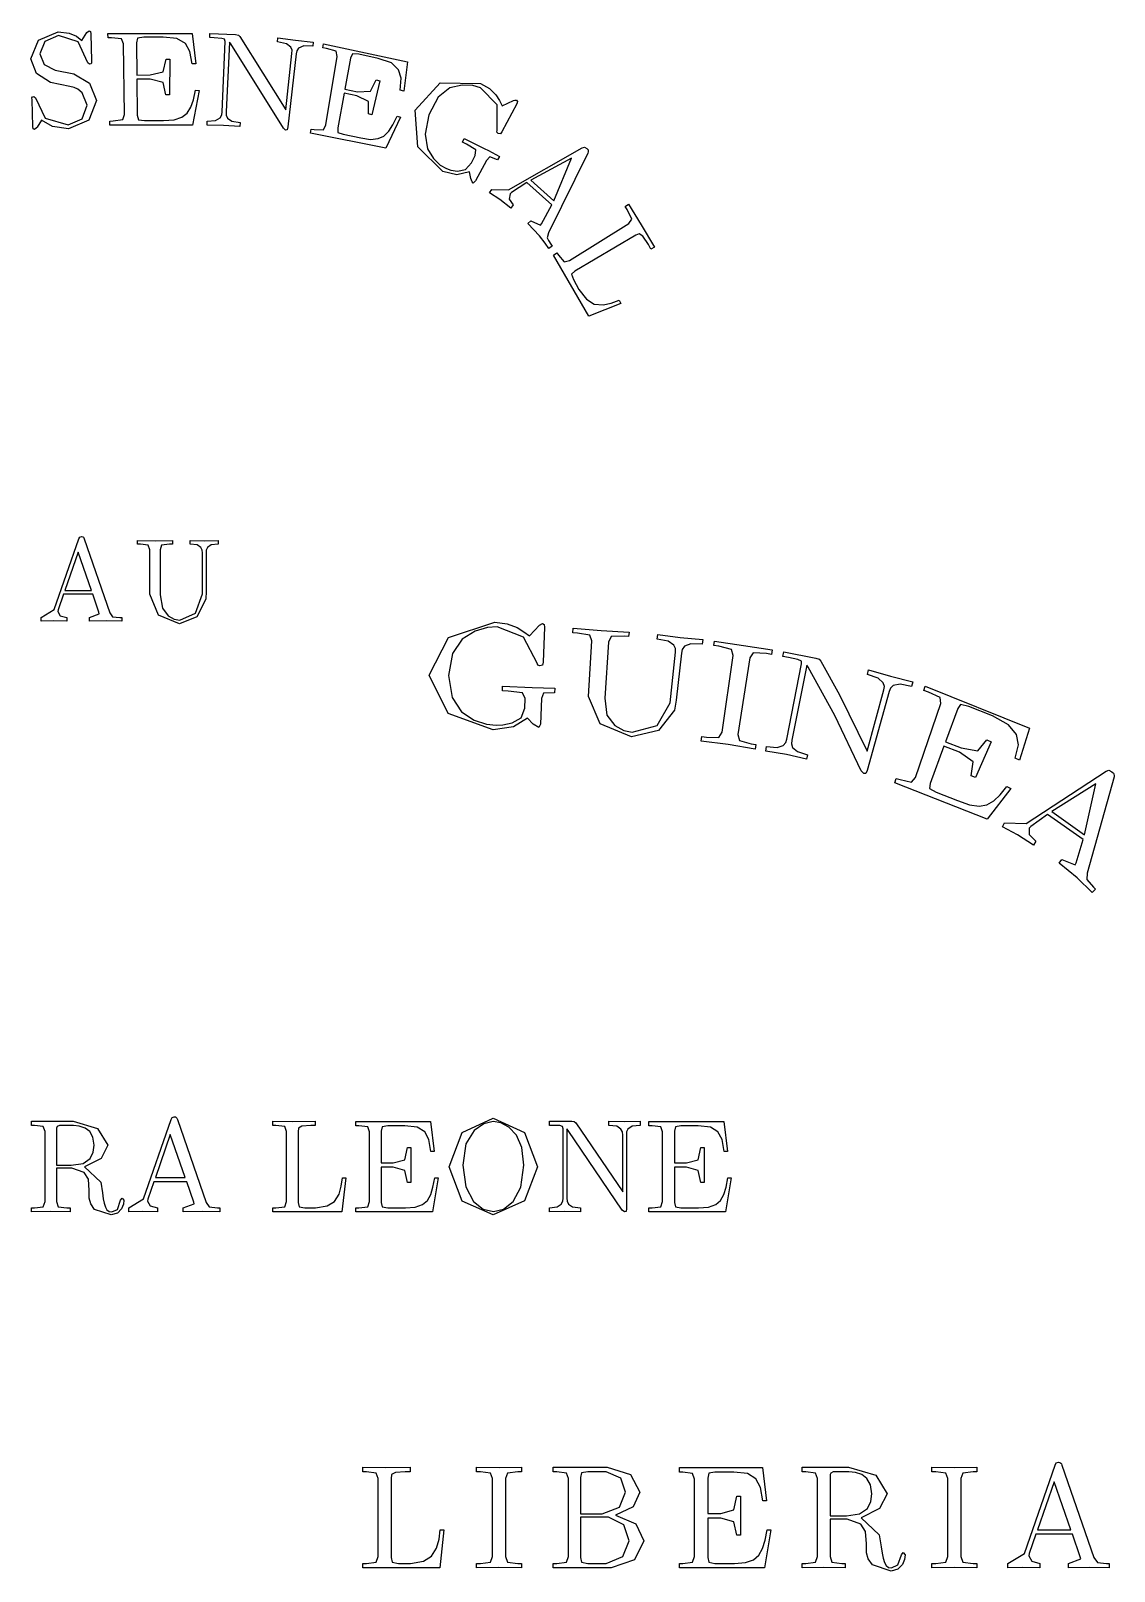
# Model space of a CAD drawing. Extents: x -1 to 148, y 8 to 144.
# Drawn here: x 17.25 to 30.19, y 79.31 to 97.71 of the extents above; entities that cross this region are included whole.
import ezdxf

# ---------------------------------------------------------------- set-up
doc = ezdxf.new("R2010")
doc.units = 0

msp = doc.modelspace()

# ---------------------------------------------------------------- linework, layer by layer
at = {"layer": 'Layer 1'}
for p, q in [((17.918082, 97.690829), (17.943985, 97.712517)), ((17.943985, 97.712517), (17.960045, 97.704984)), ((17.247692, 97.377981), (17.337724, 97.599117)), ((17.337724, 97.599117), (17.576008, 97.699471)), ((17.416123, 97.586287), (17.356539, 97.437535)), ((17.579196, 97.654841), (17.416123, 97.586287)), ((17.576008, 97.699471), (17.707511, 97.683636)), ((17.812606, 97.579514), (17.579196, 97.654841)), ((17.707511, 97.683636), (17.794424, 97.646646)), ((17.794424, 97.646646), (17.858942, 97.597465)), ((17.929115, 97.33156), (17.812606, 97.579514)), ((17.858942, 97.597465), (17.918082, 97.690829)), ((17.960045, 97.704984), (17.964331, 97.674599)), ((17.964331, 97.674599), (17.972295, 97.352009)), ((18.169335, 97.678625), (19.176627, 97.682178)), ((18.170394, 97.628775), (18.169335, 97.678625)), ((18.212878, 97.629754), (18.170394, 97.628775)), ((18.330154, 97.617681), (18.212878, 97.629754)), ((18.354178, 97.556917), (18.330154, 97.617681)), ((18.367116, 96.713256), (18.354178, 97.556917)), ((18.523892, 97.623781), (18.51196, 97.570472)), ((18.51196, 97.570472), (18.515928, 97.183797)), ((18.598687, 97.635775), (18.523892, 97.623781)), ((18.829311, 97.63641), (18.598687, 97.635775)), ((18.994083, 97.619143), (18.829311, 97.63641)), ((19.095468, 97.559724), (18.994083, 97.619143)), ((19.149274, 97.465333), (19.095468, 97.559724)), ((19.176627, 97.682178), (19.219121, 97.318935)), ((19.386428, 97.631174), (19.388015, 97.680996)), ((19.43867, 97.629269), (19.386428, 97.631174)), ((19.388015, 97.680996), (19.695434, 97.666949)), ((19.528646, 97.622334), (19.43867, 97.629269)), ((19.564278, 97.611063), (19.528646, 97.622334)), ((19.534052, 96.746086), (19.57031, 97.583453)), ((19.57031, 97.583453), (19.564278, 97.611063)), ((19.620536, 97.57778), (19.581592, 96.744114)), ((19.637602, 97.557622), (19.620536, 97.57778)), ((20.267174, 96.548814), (19.637602, 97.557622)), ((19.695434, 97.666949), (19.727838, 97.661861)), ((19.727838, 97.661861), (19.746782, 97.643063)), ((19.746782, 97.643063), (20.295715, 96.766664)), ((20.196033, 97.578984), (20.200531, 97.628228)), ((20.301223, 97.557029), (20.196033, 97.578984)), ((20.200531, 97.628228), (20.411684, 97.600707)), ((20.353471, 97.517677), (20.301223, 97.557029)), ((20.411684, 97.600707), (20.623628, 97.578411)), ((20.509799, 97.532659), (20.448469, 97.506629)), ((20.617199, 97.529645), (20.509799, 97.532659)), ((20.623628, 97.578411), (20.617199, 97.529645)), ((20.736801, 97.507592), (20.743813, 97.556199)), ((20.743813, 97.556199), (21.751038, 97.343432)), ((17.315116, 97.200751), (17.247692, 97.377981)), ((17.356539, 97.437535), (17.407043, 97.311953)), ((17.972295, 97.352009), (17.971237, 97.32789)), ((18.828385, 97.22381), (18.864128, 97.373575)), ((18.864128, 97.373575), (18.908395, 97.373342)), ((18.908395, 97.373342), (18.905749, 96.946313)), ((19.174939, 97.319888), (19.149274, 97.465333)), ((20.295715, 96.766664), (20.368896, 97.442265)), ((20.418756, 97.43651), (20.320064, 96.564151)), ((20.369425, 97.480643), (20.353471, 97.517677)), ((20.368896, 97.442265), (20.369425, 97.480643)), ((20.426615, 97.474015), (20.418756, 97.43651)), ((20.448469, 97.506629), (20.426615, 97.474015)), ((20.779836, 97.501014), (20.736801, 97.507592)), ((20.774324, 96.587501), (20.909211, 97.404651)), ((20.895771, 97.467848), (20.779836, 97.501014)), ((20.909211, 97.404651), (20.895771, 97.467848)), ((21.068924, 97.387215), (21.000387, 97.014859)), ((21.090832, 97.436039), (21.068924, 97.387215)), ((21.167738, 97.432235), (21.090832, 97.436039)), ((21.39711, 97.382946), (21.167738, 97.432235)), ((21.556233, 97.328475), (21.39711, 97.382946)), ((17.482758, 97.094431), (17.315116, 97.200751)), ((17.407043, 97.311953), (17.537498, 97.241287)), ((17.537498, 97.241287), (17.761467, 97.198516)), ((17.761467, 97.198516), (17.951004, 97.088122)), ((17.950599, 97.312883), (17.929115, 97.33156)), ((17.966263, 97.316515), (17.950599, 97.312883)), ((17.971237, 97.32789), (17.966263, 97.316515)), ((18.515928, 97.183797), (18.673842, 97.184962)), ((18.673842, 97.184962), (18.828385, 97.22381)), ((19.219121, 97.318935), (19.174939, 97.319888)), ((21.642254, 97.247836), (21.556233, 97.328475)), ((21.672472, 97.14544), (21.642254, 97.247836)), ((21.751038, 97.343432), (21.704511, 96.989985)), ((17.713345, 97.048259), (17.482758, 97.094431)), ((17.764153, 97.035215), (17.713345, 97.048259)), ((17.809979, 97.013983), (17.764153, 97.035215)), ((17.86335, 96.970436), (17.809979, 97.013983)), ((17.951004, 97.088122), (18.030945, 96.881172)), ((18.673929, 97.134999), (18.516315, 97.133835)), ((18.516315, 97.133835), (18.520707, 96.70366)), ((18.827967, 97.094877), (18.673929, 97.134999)), ((18.862358, 96.946508), (18.827967, 97.094877)), ((19.260566, 97.000814), (19.179106, 96.587186)), ((19.192218, 96.888002), (19.217195, 97.001793)), ((19.217195, 97.001793), (19.260566, 97.000814)), ((21.000387, 97.014859), (21.152456, 96.985277)), ((21.152456, 96.985277), (21.308623, 96.99028)), ((21.308623, 96.99028), (21.375081, 97.125041)), ((21.417922, 97.114958), (21.322101, 96.709761)), ((21.375081, 97.125041), (21.417922, 97.114958)), ((21.662418, 97.001788), (21.672472, 97.14544)), ((21.704511, 96.989985), (21.662418, 97.001788)), ((21.838948, 96.764878), (22.137414, 97.090458)), ((22.254558, 97.030341), (22.116842, 96.918246)), ((22.137414, 97.090458), (22.620301, 97.083764)), ((22.402838, 97.064887), (22.254558, 97.030341)), ((22.530034, 97.058151), (22.402838, 97.064887)), ((22.62154, 97.030201), (22.530034, 97.058151)), ((22.620301, 97.083764), (22.727685, 97.023679)), ((22.819519, 96.828519), (22.62154, 97.030201)), ((22.727685, 97.023679), (22.804403, 96.947413)), ((17.261572, 96.911758), (17.268134, 96.923034)), ((17.262366, 96.887972), (17.261572, 96.911758)), ((17.271812, 96.570814), (17.262366, 96.887972)), ((17.268134, 96.923034), (17.283533, 96.928191)), ((17.283533, 96.928191), (17.304726, 96.91285)), ((17.304726, 96.91285), (17.419264, 96.670623)), ((17.86116, 96.662515), (17.921059, 96.8242)), ((17.921059, 96.8242), (17.86335, 96.970436)), ((18.030945, 96.881172), (17.939704, 96.643255)), ((18.905749, 96.946313), (18.862358, 96.946508)), ((19.116998, 96.72667), (19.161149, 96.798415)), ((19.161149, 96.798415), (19.192218, 96.888002)), ((20.991653, 96.966763), (20.915403, 96.552518)), ((21.142798, 96.937448), (20.991653, 96.966763)), ((21.281093, 96.867571), (21.142798, 96.937448)), ((21.281622, 96.71913), (21.281093, 96.867571)), ((22.116842, 96.918246), (22.005238, 96.7098)), ((22.804403, 96.947413), (22.847028, 96.880297)), ((22.820577, 96.524106), (22.819519, 96.828519)), ((22.847028, 96.880297), (22.878511, 96.817699)), ((23.054588, 96.83876), (22.876563, 96.507279)), ((22.878511, 96.817699), (23.016197, 96.880361)), ((23.016197, 96.880361), (23.033262, 96.885759)), ((23.033262, 96.885759), (23.053027, 96.882756)), ((23.053027, 96.882756), (23.065304, 96.867236)), ((23.065304, 96.867236), (23.054588, 96.83876)), ((17.376864, 96.645877), (17.322265, 96.562184)), ((17.507232, 96.570455), (17.376864, 96.645877)), ((17.419264, 96.670623), (17.695224, 96.590217)), ((17.695224, 96.590217), (17.86116, 96.662515)), ((17.939704, 96.643255), (17.69851, 96.540696)), ((18.190568, 96.634986), (18.232002, 96.635647)), ((18.191626, 96.585136), (18.190568, 96.634986)), ((18.232002, 96.635647), (18.345632, 96.651782)), ((18.345632, 96.651782), (18.367116, 96.713256)), ((18.520707, 96.70366), (18.533301, 96.650596)), ((18.533301, 96.650596), (18.60563, 96.639846)), ((18.60563, 96.639846), (18.833783, 96.640375)), ((18.833783, 96.640375), (18.960396, 96.647855)), ((18.960396, 96.647855), (19.053011, 96.679202)), ((19.053011, 96.679202), (19.116998, 96.72667)), ((19.353477, 96.58331), (19.355064, 96.633132)), ((19.355064, 96.633132), (19.455188, 96.641305)), ((19.455188, 96.641305), (19.508837, 96.671533)), ((19.508837, 96.671533), (19.528998, 96.707719)), ((19.528998, 96.707719), (19.534052, 96.746086)), ((19.581592, 96.744114), (19.58318, 96.705493)), ((19.58318, 96.705493), (19.598314, 96.667894)), ((19.598314, 96.667894), (19.650537, 96.633403)), ((19.650537, 96.633403), (19.748753, 96.617182)), ((19.748753, 96.617182), (19.74579, 96.567605)), ((21.322101, 96.709761), (21.281622, 96.71913)), ((21.665318, 96.679878), (21.489098, 96.309338)), ((21.57428, 96.590045), (21.625218, 96.69138)), ((21.625218, 96.69138), (21.665318, 96.679878)), ((21.872862, 96.327666), (21.838948, 96.764878)), ((22.005238, 96.7098), (21.961125, 96.477722)), ((17.274455, 96.540713), (17.271809, 96.570814)), ((17.271809, 96.570814), (17.271812, 96.570814)), ((17.291997, 96.533075), (17.274455, 96.540713)), ((17.317317, 96.554154), (17.291997, 96.533075)), ((17.322265, 96.562184), (17.317317, 96.554154)), ((17.69851, 96.540696), (17.507232, 96.570455)), ((19.179106, 96.587186), (18.191399, 96.585122)), ((18.191399, 96.585122), (18.191626, 96.585136)), ((19.353535, 96.583314), (19.353477, 96.58331)), ((19.550504, 96.581541), (19.353535, 96.583314)), ((19.74579, 96.567605), (19.550504, 96.581541)), ((20.292654, 96.525433), (20.267174, 96.548814)), ((20.313053, 96.531306), (20.292654, 96.525433)), ((20.320064, 96.564151), (20.313053, 96.531306)), ((20.589881, 96.489991), (20.596892, 96.538598)), ((20.589897, 96.489983), (20.589881, 96.489991)), ((21.489098, 96.309338), (20.589897, 96.489983)), ((20.596892, 96.538598), (20.635548, 96.533203)), ((20.635548, 96.533203), (20.74372, 96.53151)), ((20.74372, 96.53151), (20.774324, 96.587501)), ((20.915403, 96.552518), (20.91699, 96.499337)), ((20.91699, 96.499337), (20.98136, 96.476279)), ((20.98136, 96.476279), (21.189759, 96.43365)), ((21.189759, 96.43365), (21.306329, 96.414825)), ((21.306329, 96.414825), (21.397412, 96.424593)), ((21.397412, 96.424593), (21.466632, 96.45519)), ((21.466632, 96.45519), (21.524052, 96.512806)), ((21.524052, 96.512806), (21.57428, 96.590045)), ((21.961125, 96.477722), (21.987702, 96.304511)), ((22.405441, 96.38224), (22.425391, 96.426822)), ((22.425391, 96.426822), (22.667027, 96.305214)), ((22.816635, 96.501156), (22.820577, 96.524106)), ((22.826504, 96.490996), (22.816635, 96.501156)), ((22.833304, 96.487117), (22.826504, 96.490996)), ((22.826504, 96.490996), (22.826504, 96.490996)), ((22.858386, 96.480995), (22.833304, 96.487117)), ((22.876563, 96.507279), (22.858386, 96.480995)), ((21.872712, 96.327662), (21.872862, 96.327666)), ((22.171333, 96.031581), (21.872712, 96.327662)), ((21.987702, 96.304511), (22.059065, 96.186123)), ((22.45382, 96.360126), (22.405441, 96.38224)), ((22.564665, 96.291263), (22.45382, 96.360126)), ((22.559585, 96.224845), (22.564665, 96.291263)), ((22.667027, 96.305214), (22.716268, 96.280737)), ((22.716268, 96.280737), (22.848263, 96.211919)), ((22.954157, 95.811678), (23.836248, 96.314982)), ((23.905905, 96.249836), (23.435812, 95.300211)), ((23.836248, 96.314982), (23.865373, 96.322702)), ((23.865373, 96.322702), (23.893628, 96.305105)), ((23.893628, 96.305105), (23.905931, 96.291333)), ((23.9099, 96.265772), (23.905905, 96.249836)), ((23.905931, 96.291333), (23.909371, 96.277141)), ((23.909371, 96.277141), (23.9099, 96.265772)), ((22.059065, 96.186123), (22.141075, 96.106422)), ((22.141075, 96.106422), (22.213251, 96.066335)), ((22.213251, 96.066335), (22.267321, 96.046933)), ((22.441496, 96.054053), (22.514606, 96.134099)), ((22.514606, 96.134099), (22.559585, 96.224845)), ((22.691628, 96.163206), (22.560926, 95.919839)), ((22.733805, 96.207178), (22.691628, 96.163206)), ((22.823446, 96.169407), (22.733805, 96.207178)), ((22.848263, 96.211919), (22.823446, 96.169407)), ((23.708002, 96.191501), (23.221283, 95.929226)), ((23.496005, 95.680278), (23.708002, 96.191501)), ((22.34042, 95.991263), (22.171333, 96.031581)), ((22.267321, 96.046933), (22.347405, 96.035246)), ((22.489957, 96.02756), (22.34042, 95.991263)), ((22.347405, 96.035246), (22.441496, 96.054053)), ((22.50697, 95.946965), (22.489957, 96.02756)), ((22.521522, 95.908859), (22.50697, 95.946965)), ((22.532185, 95.89381), (22.521522, 95.908859)), ((22.560926, 95.919839), (22.532185, 95.89381)), ((23.176651, 95.901972), (22.992384, 95.78156)), ((23.473312, 95.633167), (23.176651, 95.901972)), ((23.221283, 95.929226), (23.496005, 95.680278)), ((23.221283, 95.929226), (23.221283, 95.929226)), ((22.729569, 95.776598), (22.756133, 95.818033)), ((22.729688, 95.776593), (22.729569, 95.776598)), ((22.853939, 95.698118), (22.729688, 95.776593)), ((22.756133, 95.818033), (22.954157, 95.811678)), ((22.982198, 95.594176), (22.853939, 95.698118)), ((22.975663, 95.764346), (22.963651, 95.70177)), ((22.963651, 95.70177), (23.013289, 95.632291)), ((22.992384, 95.78156), (22.975663, 95.764346)), ((23.013289, 95.632291), (22.982198, 95.594176)), ((23.352159, 95.407462), (23.473312, 95.633167)), ((24.348177, 95.615283), (24.388774, 95.642946)), ((24.374, 95.576963), (24.348177, 95.615283)), ((24.430562, 95.463863), (24.374, 95.576963)), ((24.388774, 95.642946), (24.542161, 95.395373)), ((23.186096, 95.409762), (23.220992, 95.444389)), ((23.327058, 95.262503), (23.186096, 95.409762)), ((23.220992, 95.444389), (23.338665, 95.389277)), ((23.338665, 95.389277), (23.352159, 95.407462)), ((23.683981, 94.968362), (24.392558, 95.411204)), ((24.392558, 95.411204), (24.430562, 95.463863)), ((24.542161, 95.395373), (24.701763, 95.129694)), ((23.393754, 95.176546), (23.327058, 95.262503)), ((23.438331, 95.112741), (23.393754, 95.176546)), ((23.435812, 95.300211), (23.416842, 95.240075)), ((23.416842, 95.240075), (23.432188, 95.206117)), ((23.432188, 95.206117), (23.462247, 95.162975)), ((23.478095, 95.141634), (23.438331, 95.112741)), ((23.462247, 95.162975), (23.478095, 95.141634)), ((24.476761, 95.269987), (23.747666, 94.840923)), ((24.51788, 95.287769), (24.476761, 95.269987)), ((24.560385, 95.259289), (24.51788, 95.287769)), ((24.629523, 95.157855), (24.560385, 95.259289)), ((24.658659, 95.105826), (24.629523, 95.157855)), ((23.494327, 95.033467), (23.534925, 95.06113)), ((23.494341, 95.033465), (23.494327, 95.033467)), ((23.914618, 94.304527), (23.494341, 95.033465)), ((23.534925, 95.06113), (23.555219, 95.031008)), ((23.555219, 95.031008), (23.622177, 94.953596)), ((23.622177, 94.953596), (23.683981, 94.968362)), ((24.701763, 95.129694), (24.658659, 95.105826)), ((23.747666, 94.840923), (23.708158, 94.804681)), ((23.708158, 94.804681), (23.732209, 94.740495)), ((23.732209, 94.740495), (23.797635, 94.623352)), ((23.797635, 94.623352), (23.888318, 94.506821)), ((23.888318, 94.506821), (23.98134, 94.448345)), ((24.298639, 94.455929), (23.914618, 94.304527)), ((23.98134, 94.448345), (24.085372, 94.439625)), ((24.085372, 94.439625), (24.181928, 94.458093)), ((24.181928, 94.458093), (24.278054, 94.494042)), ((24.278054, 94.494042), (24.298639, 94.455929)), ((17.528844, 90.798355), (17.820944, 91.642197)), ((17.820944, 91.642197), (17.832242, 91.664774)), ((17.832242, 91.664774), (17.854811, 91.670418)), ((17.854811, 91.670418), (17.867511, 91.669015)), ((17.867511, 91.669015), (17.875977, 91.661959)), ((17.875977, 91.661959), (17.881613, 91.654903)), ((17.881613, 91.654903), (17.887249, 91.642203)), ((17.887249, 91.642203), (18.192048, 90.76026)), ((17.812477, 91.484153), (17.654434, 91.025543)), ((17.971934, 91.025543), (17.812477, 91.484153)), ((18.523322, 91.580109), (18.523322, 91.623853)), ((18.523322, 91.623853), (18.732168, 91.61962)), ((18.557181, 91.58011), (18.523322, 91.580109)), ((18.650314, 91.56741), (18.557181, 91.58011)), ((18.66865, 91.513788), (18.650314, 91.56741)), ((18.66865, 90.9818), (18.66865, 91.513788)), ((18.732168, 91.61962), (18.939601, 91.623853)), ((18.811188, 91.567409), (18.794255, 91.513786)), ((18.794255, 91.513786), (18.794255, 90.976154)), ((18.905734, 91.580109), (18.811188, 91.567409)), ((18.939601, 91.580109), (18.905734, 91.580109)), ((18.939601, 91.623853), (18.939601, 91.580109)), ((19.152659, 91.580109), (19.152659, 91.623853)), ((19.152659, 91.623853), (19.320582, 91.61962)), ((19.235915, 91.570232), (19.152659, 91.580109)), ((19.279659, 91.540599), (19.235915, 91.570232)), ((19.29519, 91.509554), (19.279659, 91.540599)), ((19.298021, 91.475688), (19.29519, 91.509554)), ((19.298021, 90.986033), (19.298021, 91.475688)), ((19.320582, 91.61962), (19.487092, 91.623853)), ((19.34458, 91.508143), (19.341749, 91.470043)), ((19.341749, 91.470043), (19.341749, 91.018488)), ((19.358682, 91.54201), (19.34458, 91.508143)), ((19.403836, 91.570232), (19.358682, 91.54201)), ((19.487092, 91.580109), (19.403836, 91.570232)), ((19.487092, 91.623853), (19.487092, 91.580109)), ((17.638892, 90.9818), (17.573982, 90.796945)), ((17.987436, 90.9818), (17.638892, 90.9818)), ((17.654434, 91.025543), (17.971934, 91.025543)), ((18.062225, 90.7659), (17.987436, 90.9818)), ((18.77307, 90.730622), (18.66865, 90.9818)), ((18.794255, 90.976154), (18.819655, 90.816699)), ((19.216178, 90.757433), (19.298021, 90.986033)), ((19.337515, 90.921122), (19.231682, 90.713689)), ((19.341749, 91.018488), (19.337515, 90.921122)), ((17.370801, 90.70381), (17.528844, 90.798355)), ((17.573982, 90.796945), (17.571151, 90.775778)), ((17.571151, 90.775778), (17.597962, 90.724978)), ((17.597962, 90.724978), (17.676985, 90.703811)), ((17.949336, 90.70381), (18.066459, 90.746144)), ((18.066459, 90.746144), (18.062225, 90.7659)), ((18.192048, 90.76026), (18.225915, 90.713693)), ((19.024249, 90.629022), (18.77307, 90.730622)), ((18.819655, 90.816699), (18.887388, 90.722155)), ((18.887388, 90.722155), (18.960768, 90.682644)), ((19.027088, 90.672767), (19.216178, 90.757433)), ((17.514708, 90.6643), (17.370775, 90.660067)), ((17.370775, 90.660067), (17.370801, 90.660066)), ((17.370801, 90.660066), (17.370801, 90.70381)), ((17.676985, 90.660067), (17.514708, 90.6643)), ((17.676985, 90.703811), (17.676985, 90.660067)), ((17.949336, 90.660072), (17.949336, 90.70381)), ((18.152535, 90.664305), (17.949336, 90.660072)), ((18.337392, 90.660072), (18.152535, 90.664305)), ((18.225915, 90.713693), (18.311992, 90.703816)), ((18.311992, 90.703816), (18.337392, 90.703816)), ((18.337392, 90.703816), (18.337392, 90.660072)), ((18.960768, 90.682644), (19.027088, 90.672767)), ((19.231682, 90.713689), (19.024249, 90.629022)), ((22.239658, 90.466108), (22.793448, 90.646929)), ((22.557014, 90.539462), (22.400958, 90.445739)), ((22.704149, 90.583209), (22.557014, 90.539462)), ((22.819425, 90.591647), (22.704149, 90.583209)), ((22.793448, 90.646929), (22.940115, 90.629567)), ((23.136626, 90.468617), (22.819425, 90.591647)), ((22.940115, 90.629567), (23.061066, 90.583964)), ((23.061066, 90.583964), (23.140938, 90.533867)), ((23.207052, 90.484006), (23.32467, 90.610585)), ((23.32467, 90.610585), (23.361738, 90.630371)), ((23.361738, 90.630371), (23.381794, 90.620743)), ((23.384969, 90.587033), (23.368326, 90.168795)), ((23.381794, 90.620743), (23.384969, 90.587033)), ((23.724318, 90.520027), (23.727201, 90.574691)), ((23.727201, 90.574691), (24.062396, 90.549344)), ((24.062396, 90.549344), (24.396186, 90.529961)), ((22.009468, 90.012968), (22.239658, 90.466108)), ((22.400958, 90.445739), (22.285634, 90.275305)), ((23.296527, 90.159185), (23.136626, 90.468617)), ((23.140938, 90.533867), (23.207052, 90.484006)), ((23.72436, 90.520025), (23.724318, 90.520027)), ((23.77865, 90.517091), (23.72436, 90.520025)), ((23.926985, 90.492551), (23.77865, 90.517091)), ((23.911142, 89.759479), (23.952253, 90.423776)), ((23.952253, 90.423776), (23.926985, 90.492551)), ((24.152878, 90.410421), (24.105685, 89.739593)), ((24.184724, 90.475386), (24.152878, 90.410421)), ((24.337481, 90.479786), (24.184724, 90.475386)), ((24.391794, 90.475436), (24.337481, 90.479786)), ((24.396186, 90.529961), (24.391794, 90.475436)), ((24.733538, 90.444945), (24.738803, 90.499369)), ((24.865755, 90.419238), (24.733538, 90.444945)), ((24.738803, 90.499369), (25.008151, 90.466031)), ((24.931911, 90.375015), (24.865755, 90.419238)), ((24.952549, 90.33377), (24.931911, 90.375015)), ((25.008151, 90.466031), (25.276293, 90.439805)), ((25.058469, 90.362799), (25.031188, 90.323303)), ((25.134751, 90.389471), (25.058469, 90.362799)), ((25.269572, 90.385579), (25.134751, 90.389471)), ((25.276293, 90.439805), (25.269572, 90.385579)), ((25.409642, 90.367592), (25.416786, 90.421759)), ((25.468383, 90.359734), (25.409642, 90.367592)), ((25.416786, 90.421759), (25.76253, 90.367368)), ((25.621957, 90.322257), (25.468383, 90.359734)), ((25.76253, 90.367368), (26.107157, 90.316951)), ((22.285634, 90.275305), (22.237597, 90.012592)), ((23.368326, 90.168795), (23.362479, 90.133677)), ((24.886678, 89.682907), (24.952491, 90.291209)), ((24.952491, 90.291209), (24.952549, 90.33377)), ((25.021399, 90.276498), (24.958724, 89.715795)), ((25.031188, 90.323303), (25.021399, 90.276498)), ((25.507961, 89.332817), (25.641642, 90.251743)), ((25.641642, 90.251743), (25.621957, 90.322257)), ((25.841548, 90.221444), (25.69726, 89.304216)), ((25.881259, 90.282941), (25.841548, 90.221444)), ((26.039313, 90.273107), (25.881259, 90.282941)), ((26.097897, 90.263126), (26.039313, 90.273107)), ((26.107157, 90.316951), (26.097897, 90.263126)), ((26.235208, 90.238894), (26.244944, 90.29264)), ((26.300483, 90.226964), (26.235208, 90.238894)), ((26.244944, 90.29264), (26.628542, 90.218624)), ((26.412304, 90.202307), (26.300483, 90.226964)), ((26.455235, 90.183228), (26.412304, 90.202307)), ((26.458463, 90.152074), (26.455235, 90.183228)), ((26.628542, 90.218624), (26.668385, 90.206784)), ((26.668385, 90.206784), (26.689155, 90.182636)), ((26.689155, 90.182636), (26.910855, 89.779327)), ((22.235549, 89.557321), (22.009468, 90.012968)), ((22.237597, 90.012592), (22.28261, 89.7494)), ((23.304517, 90.134145), (23.296527, 90.159185)), ((23.331039, 90.127835), (23.304517, 90.134145)), ((23.362479, 90.133677), (23.331039, 90.127835)), ((26.281398, 89.249405), (26.458463, 90.152074)), ((26.52056, 90.136212), (26.340498, 89.237664)), ((26.53879, 90.110987), (26.52056, 90.136212)), ((26.854094, 89.534799), (26.53879, 90.110987)), ((27.243875, 90.02451), (27.257315, 90.077744)), ((27.373536, 89.979072), (27.243875, 90.02451)), ((27.257315, 90.077744), (27.520504, 90.004468)), ((27.520504, 90.004468), (27.786437, 89.934325)), ((22.882806, 89.827151), (22.884129, 89.881883)), ((22.953328, 89.825405), (22.882806, 89.827151)), ((22.884129, 89.881883), (23.239284, 89.86613)), ((23.124672, 89.804585), (22.953328, 89.825405)), ((23.155438, 89.734679), (23.124672, 89.804585)), ((23.239284, 89.86613), (23.508524, 89.860553)), ((23.506142, 89.805863), (23.375819, 89.799084)), ((23.508524, 89.860553), (23.506142, 89.805863)), ((27.50364, 89.821305), (27.241012, 88.876721)), ((27.242076, 89.106851), (27.441243, 89.838273)), ((27.43357, 89.924841), (27.373536, 89.979072)), ((27.44799, 89.88058), (27.43357, 89.924841)), ((27.441243, 89.838273), (27.44799, 89.88058)), ((27.519515, 89.861148), (27.50364, 89.821305)), ((27.552429, 89.892595), (27.519515, 89.861148)), ((27.634455, 89.908301), (27.552429, 89.892595)), ((27.770588, 89.881539), (27.634455, 89.908301)), ((27.786437, 89.934325), (27.770588, 89.881539)), ((27.919395, 89.830179), (27.936011, 89.882742)), ((27.973174, 89.813008), (27.919395, 89.830179)), ((27.936011, 89.882742), (29.180985, 89.383442)), ((28.115636, 89.748937), (27.973174, 89.813008)), ((22.28261, 89.7494), (22.395473, 89.575532)), ((23.106524, 89.506526), (23.151733, 89.621704)), ((23.151733, 89.621704), (23.155438, 89.734679)), ((23.351213, 89.734673), (23.338989, 89.427612)), ((23.375819, 89.799084), (23.351213, 89.734673)), ((24.051776, 89.435463), (23.911142, 89.759479)), ((24.105685, 89.739593), (24.130767, 89.53787)), ((24.731384, 89.411899), (24.886678, 89.682907)), ((24.958724, 89.715795), (24.938722, 89.595617)), ((26.910855, 89.779327), (27.242076, 89.106851)), ((27.821152, 88.793835), (28.122753, 89.675108)), ((28.122753, 89.675108), (28.115636, 89.748937)), ((28.323344, 89.616768), (28.176577, 89.216611)), ((28.359042, 89.666031), (28.323344, 89.616768)), ((28.456332, 89.642478), (28.359042, 89.666031)), ((28.739872, 89.527342), (28.456332, 89.642478)), ((22.235678, 89.55732), (22.235549, 89.557321)), ((22.77211, 89.363268), (22.235668, 89.55732)), ((22.235668, 89.55732), (22.235678, 89.55732)), ((22.395473, 89.575532), (22.545235, 89.47844)), ((22.545235, 89.47844), (22.692719, 89.428392)), ((22.888495, 89.420703), (22.997926, 89.444357)), ((22.997926, 89.444357), (23.106524, 89.506526)), ((23.182835, 89.502277), (23.014116, 89.396207)), ((23.2521, 89.429148), (23.182835, 89.502277)), ((24.424745, 89.27932), (24.051776, 89.435463)), ((24.130767, 89.53787), (24.225824, 89.412278)), ((24.938722, 89.595617), (24.749473, 89.355112)), ((27.171633, 88.872158), (26.854094, 89.534799)), ((28.932531, 89.42248), (28.739872, 89.527342)), ((22.692719, 89.428392), (22.807895, 89.417259)), ((23.014116, 89.396207), (22.77211, 89.363268)), ((22.807895, 89.417259), (22.888495, 89.420703)), ((23.317876, 89.387788), (23.2521, 89.429148)), ((23.338989, 89.427612), (23.317876, 89.387788)), ((24.225824, 89.412278), (24.333851, 89.354206)), ((24.333851, 89.354206), (24.43372, 89.333442)), ((24.749473, 89.355112), (24.424745, 89.27932)), ((24.43372, 89.333442), (24.731384, 89.411899)), ((25.259605, 89.228348), (25.266749, 89.282515)), ((25.266749, 89.282515), (25.322015, 89.275178)), ((25.322015, 89.275178), (25.470729, 89.270537)), ((25.470729, 89.270537), (25.507961, 89.332817)), ((25.69726, 89.304216), (25.714352, 89.233732)), ((26.269069, 89.208729), (26.281398, 89.249405)), ((29.027773, 89.307383), (28.932531, 89.42248)), ((29.048648, 89.183444), (29.027773, 89.307383)), ((29.180985, 89.383442), (29.062531, 88.999212)), ((25.259653, 89.228347), (25.259605, 89.228348)), ((25.581867, 89.18829), (25.259653, 89.228347)), ((25.902915, 89.131082), (25.581867, 89.18829)), ((25.714352, 89.233732), (25.85742, 89.194241)), ((25.85742, 89.194241), (25.912176, 89.184906)), ((25.912176, 89.184906), (25.902915, 89.131082)), ((26.27599, 89.067246), (26.030664, 89.108494)), ((26.030664, 89.108494), (26.030688, 89.108487)), ((26.030677, 89.108489), (26.040414, 89.162234)), ((26.030688, 89.108487), (26.030677, 89.108489)), ((26.040414, 89.162234), (26.166495, 89.151376)), ((26.166495, 89.151376), (26.238195, 89.173469)), ((26.238195, 89.173469), (26.269069, 89.208729)), ((26.5181, 89.011421), (26.27599, 89.067246)), ((26.340498, 89.237664), (26.336371, 89.195349)), ((26.336371, 89.195349), (26.349362, 89.151367)), ((26.349362, 89.151367), (26.409232, 89.103079)), ((26.409232, 89.103079), (26.529662, 89.064837)), ((26.529662, 89.064837), (26.5181, 89.011421)), ((28.157617, 89.164924), (27.994338, 88.719748)), ((28.344767, 89.093829), (28.157617, 89.164924)), ((28.176577, 89.216611), (28.364908, 89.144985)), ((28.508531, 88.979306), (28.344767, 89.093829)), ((28.364908, 89.144985), (28.563612, 89.109792)), ((28.722364, 89.220511), (28.534479, 88.791112)), ((28.563612, 89.109792), (28.669805, 89.243427)), ((28.669805, 89.243427), (28.722364, 89.220511)), ((29.011707, 89.024721), (29.048648, 89.183444)), ((28.484957, 88.812432), (28.508531, 88.979306)), ((29.062531, 88.999212), (29.011707, 89.024721)), ((27.200187, 88.840239), (27.171633, 88.872158)), ((27.226963, 88.841932), (27.200187, 88.840239)), ((27.241012, 88.876721), (27.226963, 88.841932)), ((27.571495, 88.729748), (27.571503, 88.729749)), ((28.676287, 88.296123), (27.571495, 88.729748)), ((27.571503, 88.729749), (27.588118, 88.782312)), ((27.588118, 88.782312), (27.636331, 88.766942)), ((27.636331, 88.766942), (27.773366, 88.738695)), ((27.773366, 88.738695), (27.821152, 88.793835)), ((27.994338, 88.719748), (27.987935, 88.659719)), ((28.534479, 88.791112), (28.484957, 88.812432)), ((29.140408, 88.242049), (30.099051, 88.866721)), ((29.973932, 88.715244), (29.447131, 88.384571)), ((29.838936, 88.107275), (29.973932, 88.715244)), ((30.192414, 88.799019), (29.872586, 87.648142)), ((30.099051, 88.866721), (30.131274, 88.878098)), ((30.131274, 88.878098), (30.167332, 88.860712)), ((30.167332, 88.860712), (30.184238, 88.846215)), ((30.184238, 88.846215), (30.190985, 88.830415)), ((30.190985, 88.830415), (30.193737, 88.817527)), ((30.193737, 88.817527), (30.192414, 88.799019)), ((27.987935, 88.659719), (28.065738, 88.617642)), ((28.065738, 88.617642), (28.322021, 88.516168)), ((28.322021, 88.516168), (28.465547, 88.464201)), ((28.673279, 88.46595), (28.754916, 88.514647)), ((28.960148, 88.662017), (28.676287, 88.296123)), ((28.754916, 88.514647), (28.830941, 88.587213)), ((28.830941, 88.587213), (28.912041, 88.686494)), ((28.912041, 88.686494), (28.960148, 88.662017)), ((28.465547, 88.464201), (28.581437, 88.450596)), ((28.581437, 88.450596), (28.673279, 88.46595)), ((29.398274, 88.351406), (29.195608, 88.207044)), ((29.823882, 88.05019), (29.398274, 88.351406)), ((29.447131, 88.384571), (29.838936, 88.107275)), ((29.447131, 88.384571), (29.447131, 88.384571)), ((28.858355, 88.203073), (28.884337, 88.250973)), ((28.858381, 88.203076), (28.858355, 88.203073)), ((28.858395, 88.20306), (28.858381, 88.203076)), ((29.03812, 88.108888), (28.858395, 88.20306)), ((28.884337, 88.250973), (29.140408, 88.242049)), ((29.178437, 88.186711), (29.177908, 88.113061)), ((29.195608, 88.207044), (29.178437, 88.186711)), ((29.228536, 87.985945), (29.03812, 88.108888)), ((29.177908, 88.113061), (29.258145, 88.031434)), ((29.258145, 88.031434), (29.228536, 87.985945)), ((29.739765, 87.773476), (29.823882, 88.05019)), ((29.535595, 87.769162), (29.568694, 87.812133)), ((29.568694, 87.812133), (29.728679, 87.750785)), ((29.752738, 87.595645), (29.535595, 87.769162)), ((29.728679, 87.750785), (29.739765, 87.773476)), ((29.931173, 87.417823), (29.752738, 87.595645)), ((29.872586, 87.648142), (29.868168, 87.573223)), ((29.868168, 87.573223), (29.945037, 87.481508)), ((29.96967, 87.456598), (29.931173, 87.417823)), ((29.945037, 87.481508), (29.96967, 87.456598)), ((17.254327, 84.636954), (17.254327, 84.686167)), ((17.254327, 84.686167), (17.752802, 84.686167)), ((17.752802, 84.686167), (18.046489, 84.600442)), ((18.595763, 83.75748), (18.924375, 84.706804)), ((18.924375, 84.706804), (18.937075, 84.732204)), ((18.937075, 84.732204), (18.962475, 84.738554)), ((18.962475, 84.738554), (18.976763, 84.736967)), ((18.976763, 84.736967), (18.986288, 84.729029)), ((18.986288, 84.729029), (18.992638, 84.721092)), ((18.992638, 84.721092), (18.998988, 84.706804)), ((18.998988, 84.706804), (19.341887, 83.714618)), ((20.138814, 84.636954), (20.138814, 84.686167)), ((20.138814, 84.686167), (20.380114, 84.681404)), ((20.380114, 84.681404), (20.646813, 84.686167)), ((20.646813, 84.686167), (20.646813, 84.636954)), ((21.131, 84.632192), (21.131, 84.681404)), ((21.131, 84.681404), (22.024761, 84.681404)), ((22.024761, 84.681404), (22.069211, 84.324217)), ((22.402586, 84.551229), (22.774061, 84.721092)), ((22.659761, 84.656004), (22.543873, 84.576629)), ((22.774061, 84.681404), (22.659761, 84.656004)), ((22.774061, 84.721092), (23.147123, 84.551229)), ((22.864548, 84.667117), (22.774061, 84.681404)), ((22.961385, 84.614729), (22.864548, 84.667117)), ((23.443985, 84.636954), (23.443985, 84.686167)), ((23.443985, 84.686167), (23.713859, 84.686167)), ((23.713859, 84.686167), (23.742434, 84.682992)), ((23.742434, 84.682992), (23.759897, 84.665529)), ((23.759897, 84.665529), (24.320284, 83.841618)), ((24.156771, 84.636954), (24.156771, 84.686167)), ((24.156771, 84.686167), (24.342509, 84.681404)), ((24.342509, 84.681404), (24.528246, 84.686167)), ((24.528246, 84.686167), (24.528246, 84.636954)), ((24.634608, 84.632192), (24.634608, 84.681404)), ((24.634608, 84.681404), (25.52837, 84.681404)), ((25.52837, 84.681404), (25.572819, 84.324217)), ((17.292427, 84.636954), (17.254327, 84.636954)), ((17.397202, 84.622667), (17.292427, 84.636954)), ((17.41784, 84.562342), (17.397202, 84.622667)), ((17.41784, 83.72573), (17.41784, 84.562342)), ((17.555952, 84.605204), (17.554364, 84.573454)), ((17.554364, 84.573454), (17.554364, 84.162292)), ((17.563889, 84.622667), (17.555952, 84.605204)), ((17.589289, 84.633779), (17.563889, 84.622667)), ((17.682952, 84.636954), (17.589289, 84.633779)), ((17.757564, 84.635367), (17.682952, 84.636954)), ((17.827414, 84.627429), (17.757564, 84.635367)), ((17.897264, 84.605204), (17.827414, 84.627429)), ((17.951239, 84.563929), (17.897264, 84.605204)), ((17.990926, 84.497254), (17.951239, 84.563929)), ((18.003626, 84.400417), (17.990926, 84.497254)), ((18.046489, 84.600442), (18.167139, 84.400417)), ((18.91485, 84.529004), (18.73705, 84.013068)), ((19.094237, 84.013068), (18.91485, 84.529004)), ((20.176914, 84.636954), (20.138814, 84.636954)), ((20.281689, 84.622667), (20.176914, 84.636954)), ((20.302326, 84.562342), (20.281689, 84.622667)), ((20.302326, 83.72573), (20.302326, 84.562342)), ((20.448376, 84.605204), (20.443613, 84.560754)), ((20.443613, 84.560754), (20.443613, 83.714618)), ((20.488063, 84.627429), (20.448376, 84.605204)), ((20.594426, 84.636954), (20.488063, 84.627429)), ((20.646813, 84.636954), (20.594426, 84.636954)), ((21.1691, 84.632192), (21.131, 84.632192)), ((21.273875, 84.617904), (21.1691, 84.632192)), ((21.294512, 84.557579), (21.273875, 84.617904)), ((21.294512, 83.72573), (21.294512, 84.557579)), ((21.446912, 84.621079), (21.4358, 84.568692)), ((21.4358, 84.568692), (21.4358, 84.187692)), ((21.513587, 84.632192), (21.446912, 84.621079)), ((21.718374, 84.632192), (21.513587, 84.632192)), ((21.864424, 84.616317), (21.718374, 84.632192)), ((21.954912, 84.559167), (21.864424, 84.616317)), ((22.004124, 84.467092), (21.954912, 84.559167)), ((22.029524, 84.324217), (22.004124, 84.467092)), ((22.247011, 84.140067), (22.402586, 84.551229)), ((22.543873, 84.576629), (22.447036, 84.414705)), ((23.050285, 84.521067), (22.961385, 84.614729)), ((23.113785, 84.371842), (23.050285, 84.521067)), ((23.147123, 84.551229), (23.302697, 84.140067)), ((23.490022, 84.636954), (23.443985, 84.636954)), ((23.569397, 84.633779), (23.490022, 84.636954)), ((23.601147, 84.624254), (23.569397, 84.633779)), ((23.607497, 84.597267), (23.601147, 84.624254)), ((23.607497, 83.768593), (23.607497, 84.597267)), ((23.667822, 84.575042), (23.651947, 84.594092)), ((23.651947, 84.594092), (23.651947, 83.768593)), ((24.315521, 83.622543), (23.667822, 84.575042)), ((24.250434, 84.625842), (24.156771, 84.636954)), ((24.299646, 84.592504), (24.250434, 84.625842)), ((24.317109, 84.557579), (24.299646, 84.592504)), ((24.320284, 84.519479), (24.317109, 84.557579)), ((24.320284, 83.841618), (24.320284, 84.519479)), ((24.367908, 84.557579), (24.364733, 84.519479)), ((24.364733, 84.519479), (24.364733, 83.643181)), ((24.383783, 84.592504), (24.367908, 84.557579)), ((24.434583, 84.625842), (24.383783, 84.592504)), ((24.528246, 84.636954), (24.434583, 84.625842)), ((24.672708, 84.632192), (24.634608, 84.632192)), ((24.777483, 84.617904), (24.672708, 84.632192)), ((24.79812, 84.557579), (24.777483, 84.617904)), ((24.79812, 83.72573), (24.79812, 84.557579)), ((24.95052, 84.621079), (24.939408, 84.568692)), ((24.939408, 84.568692), (24.939408, 84.187692)), ((25.017195, 84.632192), (24.95052, 84.621079)), ((25.221982, 84.632192), (25.017195, 84.632192)), ((25.368032, 84.616317), (25.221982, 84.632192)), ((25.45852, 84.559167), (25.368032, 84.616317)), ((25.507732, 84.467092), (25.45852, 84.559167)), ((25.533132, 84.324217), (25.507732, 84.467092)), ((17.956001, 84.24008), (17.992514, 84.314692)), ((17.992514, 84.314692), (18.003626, 84.400417)), ((18.167139, 84.400417), (18.087764, 84.241667)), ((21.718374, 84.225792), (21.750124, 84.37343)), ((21.750124, 84.37343), (21.789812, 84.37343)), ((21.789812, 84.37343), (21.789812, 83.952743)), ((22.069211, 84.324217), (22.029524, 84.324217)), ((22.447036, 84.414705), (22.410523, 84.162292)), ((23.139185, 84.162292), (23.113785, 84.371842)), ((25.221982, 84.225792), (25.253732, 84.37343)), ((25.253732, 84.37343), (25.29342, 84.37343)), ((25.29342, 84.37343), (25.29342, 83.952743)), ((25.572819, 84.324217), (25.533132, 84.324217)), ((17.554364, 84.162292), (17.730577, 84.162292)), ((17.736927, 84.127367), (17.554364, 84.127367)), ((17.554364, 84.127367), (17.554364, 83.72573)), ((17.730577, 84.162292), (17.871864, 84.18293)), ((17.884564, 84.073393), (17.736927, 84.127367)), ((17.871864, 84.18293), (17.956001, 84.24008)), ((18.087764, 84.241667), (17.889327, 84.141655)), ((17.889327, 84.141655), (18.083001, 83.957505)), ((21.4358, 84.187692), (21.578675, 84.187692)), ((21.578675, 84.13848), (21.4358, 84.13848)), ((21.4358, 84.13848), (21.4358, 83.714618)), ((21.578675, 84.187692), (21.718374, 84.225792)), ((21.718374, 84.098792), (21.578675, 84.13848)), ((21.750124, 83.952743), (21.718374, 84.098792)), ((22.402586, 83.73208), (22.247011, 84.140067)), ((22.247011, 84.140067), (22.247011, 84.140067)), ((22.410523, 84.162292), (22.445448, 83.901943)), ((22.410523, 84.162292), (22.410523, 84.162292)), ((23.102673, 83.898768), (23.139185, 84.162292)), ((23.302697, 84.140067), (23.147123, 83.733668)), ((24.939408, 84.187692), (25.082283, 84.187692)), ((25.082283, 84.13848), (24.939408, 84.13848)), ((24.939408, 84.13848), (24.939408, 83.714618)), ((25.082283, 84.187692), (25.221982, 84.225792)), ((25.221982, 84.098792), (25.082283, 84.13848)), ((25.253732, 83.952743), (25.221982, 84.098792)), ((17.935364, 83.99243), (17.884564, 84.073393)), ((17.944889, 83.860668), (17.935364, 83.99243)), ((18.083001, 83.957505), (18.103639, 83.830505)), ((18.719588, 83.963855), (18.646563, 83.755893)), ((19.1117, 83.963855), (18.719588, 83.963855)), ((18.73705, 84.013068), (19.094237, 84.013068)), ((19.195837, 83.720968), (19.1117, 83.963855)), ((20.957963, 83.90988), (20.970663, 84.01148)), ((21.01035, 84.01148), (20.9659, 83.601906)), ((20.970663, 84.01148), (21.01035, 84.01148)), ((21.789812, 83.952743), (21.750124, 83.952743)), ((22.113661, 84.01148), (22.046986, 83.601906)), ((22.053336, 83.898768), (22.073974, 84.01148)), ((22.073974, 84.01148), (22.113661, 84.01148)), ((25.29342, 83.952743), (25.253732, 83.952743)), ((25.617269, 84.01148), (25.550595, 83.601906)), ((25.556944, 83.898768), (25.577582, 84.01148)), ((25.577582, 84.01148), (25.617269, 84.01148)), ((17.946476, 83.765418), (17.944889, 83.860668)), ((17.963939, 83.698743), (17.946476, 83.765418)), ((18.103639, 83.830505), (18.113164, 83.760655)), ((18.113164, 83.760655), (18.124276, 83.70668)), ((18.283026, 83.633656), (18.321126, 83.743193)), ((18.321126, 83.743193), (18.340176, 83.768593)), ((18.340176, 83.768593), (18.360813, 83.741605)), ((18.360813, 83.741605), (18.354463, 83.693981)), ((18.417963, 83.651118), (18.595763, 83.75748)), ((18.646563, 83.755893), (18.643388, 83.73208)), ((18.643388, 83.73208), (18.673551, 83.674931)), ((20.789688, 83.674931), (20.878588, 83.728905)), ((20.878588, 83.728905), (20.930975, 83.816218)), ((20.930975, 83.816218), (20.957963, 83.90988)), ((21.927924, 83.690806), (21.986661, 83.73843)), ((21.986661, 83.73843), (22.026349, 83.809868)), ((22.026349, 83.809868), (22.053336, 83.898768)), ((22.774061, 83.566981), (22.402586, 83.73208)), ((22.445448, 83.901943), (22.535936, 83.727318)), ((22.535936, 83.727318), (22.653411, 83.636831)), ((23.147123, 83.733668), (22.774061, 83.566981)), ((23.010598, 83.72573), (23.102673, 83.898768)), ((23.586859, 83.693981), (23.604322, 83.730493)), ((23.604322, 83.730493), (23.607497, 83.768593)), ((23.651947, 83.768593), (23.655122, 83.730493)), ((23.655122, 83.730493), (23.670997, 83.693981)), ((25.431532, 83.690806), (25.49027, 83.73843)), ((25.49027, 83.73843), (25.529957, 83.809868)), ((25.529957, 83.809868), (25.556944, 83.898768)), ((17.254327, 83.601906), (17.254327, 83.651118)), ((17.254327, 83.651118), (17.292427, 83.651118)), ((17.486102, 83.606668), (17.254327, 83.601906)), ((17.254327, 83.601906), (17.254327, 83.601906)), ((17.292427, 83.651118), (17.397202, 83.665406)), ((17.397202, 83.665406), (17.41784, 83.72573)), ((17.717877, 83.601906), (17.486102, 83.606668)), ((17.554364, 83.72573), (17.573414, 83.665406)), ((17.573414, 83.665406), (17.679777, 83.651118)), ((17.679777, 83.651118), (17.717877, 83.651118)), ((17.717877, 83.651118), (17.717877, 83.601906)), ((18.009976, 83.633656), (17.963939, 83.698743)), ((18.210001, 83.566981), (18.009976, 83.633656)), ((18.124276, 83.70668), (18.138564, 83.659056)), ((18.138564, 83.659056), (18.157614, 83.628893)), ((18.157614, 83.628893), (18.183014, 83.606668)), ((18.183014, 83.606668), (18.216351, 83.601906)), ((18.284614, 83.587618), (18.210001, 83.566981)), ((18.216351, 83.601906), (18.283026, 83.633656)), ((18.332238, 83.638418), (18.284614, 83.587618)), ((18.354463, 83.693981), (18.332238, 83.638418)), ((18.417963, 83.601906), (18.417963, 83.651118)), ((18.579888, 83.606668), (18.417963, 83.601906)), ((18.417963, 83.601906), (18.417963, 83.601906)), ((18.76245, 83.601906), (18.579888, 83.606668)), ((18.673551, 83.674931), (18.76245, 83.651118)), ((18.76245, 83.651118), (18.76245, 83.601906)), ((19.068838, 83.651118), (19.2006, 83.698743)), ((19.068838, 83.601906), (19.068838, 83.651118)), ((19.297437, 83.606668), (19.068838, 83.601906)), ((19.2006, 83.698743), (19.195837, 83.720968)), ((19.505399, 83.601906), (19.297437, 83.606668)), ((19.341887, 83.714618), (19.379987, 83.662231)), ((19.379987, 83.662231), (19.476825, 83.651118)), ((19.476825, 83.651118), (19.505399, 83.651118)), ((19.505399, 83.651118), (19.505399, 83.601906)), ((20.138814, 83.601906), (20.138814, 83.651118)), ((20.138814, 83.651118), (20.176914, 83.651118)), ((20.9659, 83.601906), (20.138814, 83.601906)), ((20.176914, 83.651118), (20.281689, 83.665406)), ((20.281689, 83.665406), (20.302326, 83.72573)), ((20.443613, 83.714618), (20.454726, 83.662231)), ((20.454726, 83.662231), (20.521401, 83.651118)), ((20.521401, 83.651118), (20.651576, 83.651118)), ((20.651576, 83.651118), (20.789688, 83.674931)), ((21.131, 83.601906), (21.131, 83.651118)), ((21.131, 83.651118), (21.1691, 83.651118)), ((22.046986, 83.601906), (21.131, 83.601906)), ((21.1691, 83.651118), (21.273875, 83.665406)), ((21.273875, 83.665406), (21.294512, 83.72573)), ((21.4358, 83.714618), (21.446912, 83.662231)), ((21.446912, 83.662231), (21.513587, 83.651118)), ((21.513587, 83.651118), (21.724724, 83.651118)), ((21.724724, 83.651118), (21.842199, 83.659056)), ((21.842199, 83.659056), (21.927924, 83.690806)), ((22.653411, 83.636831), (22.775648, 83.608256)), ((22.775648, 83.608256), (22.89471, 83.636831)), ((22.89471, 83.636831), (23.010598, 83.72573)), ((23.443985, 83.651118), (23.537647, 83.662231)), ((23.443985, 83.601906), (23.443985, 83.651118)), ((23.629722, 83.606668), (23.443985, 83.601906)), ((23.443985, 83.601906), (23.443985, 83.601906)), ((23.537647, 83.662231), (23.586859, 83.693981)), ((23.815459, 83.601906), (23.629722, 83.606668)), ((23.670997, 83.693981), (23.721797, 83.662231)), ((23.721797, 83.662231), (23.815459, 83.651118)), ((23.815459, 83.651118), (23.815459, 83.601906)), ((24.342509, 83.601906), (24.315521, 83.622543)), ((24.361559, 83.609843), (24.342509, 83.601906)), ((24.364733, 83.643181), (24.361559, 83.609843)), ((24.634608, 83.601906), (24.634608, 83.651118)), ((24.634608, 83.651118), (24.672708, 83.651118)), ((25.550595, 83.601906), (24.634608, 83.601906)), ((24.672708, 83.651118), (24.777483, 83.665406)), ((24.777483, 83.665406), (24.79812, 83.72573)), ((24.939408, 83.714618), (24.95052, 83.662231)), ((24.95052, 83.662231), (25.017195, 83.651118)), ((25.017195, 83.651118), (25.228332, 83.651118)), ((25.228332, 83.651118), (25.345807, 83.659056)), ((25.345807, 83.659056), (25.431532, 83.690806)), ((29.486656, 80.577411), (29.500758, 80.605633)), ((29.500758, 80.605633), (29.528982, 80.61269)), ((29.528982, 80.61269), (29.544856, 80.610917)), ((29.544856, 80.610917), (29.55544, 80.602098)), ((29.55544, 80.602098), (29.562504, 80.59328)), ((21.215786, 80.4998), (21.215786, 80.554481)), ((21.215786, 80.554481), (21.483899, 80.549189)), ((21.25812, 80.4998), (21.215786, 80.4998)), ((21.374536, 80.483925), (21.25812, 80.4998)), ((21.397475, 80.416897), (21.374536, 80.483925)), ((21.397475, 79.487329), (21.397475, 80.416897)), ((21.483899, 80.549189), (21.780232, 80.554481)), ((21.559744, 80.464523), (21.554453, 80.415134)), ((21.554453, 80.415134), (21.554453, 79.474982)), ((21.603842, 80.489217), (21.559744, 80.464523)), ((21.722024, 80.4998), (21.603842, 80.489217)), ((21.780232, 80.4998), (21.722024, 80.4998)), ((21.780232, 80.554481), (21.780232, 80.4998)), ((22.573981, 80.4998), (22.573981, 80.554481)), ((22.573981, 80.554481), (22.843855, 80.549189)), ((22.619841, 80.4998), (22.573981, 80.4998)), ((22.741549, 80.483925), (22.619841, 80.4998)), ((22.764488, 80.416897), (22.741549, 80.483925)), ((22.764488, 79.487329), (22.764488, 80.416897)), ((22.843855, 80.549189), (23.111965, 80.554481)), ((22.944397, 80.483925), (22.921458, 80.416897)), ((22.921458, 80.416897), (22.921458, 79.487329)), ((23.066105, 80.4998), (22.944397, 80.483925)), ((23.111965, 80.4998), (23.066105, 80.4998)), ((23.111965, 80.554481), (23.111965, 80.4998)), ((23.489438, 80.4998), (23.489438, 80.554481)), ((23.489438, 80.554481), (24.13502, 80.554481)), ((23.531771, 80.4998), (23.489438, 80.4998)), ((23.648188, 80.483925), (23.531771, 80.4998)), ((23.671127, 80.416897), (23.648188, 80.483925)), ((23.671127, 79.487329), (23.671127, 80.416897)), ((23.829869, 80.487452), (23.817513, 80.429244)), ((23.817513, 80.429244), (23.817521, 79.995328)), ((23.903952, 80.4998), (23.829869, 80.487452)), ((24.122672, 80.4998), (23.903952, 80.4998)), ((24.297297, 80.420425), (24.122672, 80.4998)), ((24.13502, 80.554481), (24.413714, 80.464522)), ((24.355505, 80.256384), (24.297297, 80.420425)), ((24.413714, 80.464522), (24.526603, 80.256384)), ((24.997561, 80.494508), (24.997561, 80.549189)), ((24.997561, 80.549189), (25.990631, 80.549189)), ((25.039894, 80.494508), (24.997561, 80.494508)), ((25.156311, 80.478633), (25.039894, 80.494508)), ((25.17925, 80.411606), (25.156311, 80.478633)), ((25.348575, 80.482161), (25.336219, 80.423953)), ((25.336219, 80.423953), (25.336219, 80.00062)), ((25.422659, 80.494509), (25.348575, 80.482161)), ((25.6502, 80.494509), (25.422659, 80.494509)), ((25.812477, 80.476869), (25.6502, 80.494509)), ((25.913018, 80.413369), (25.812477, 80.476869)), ((25.990631, 80.549189), (26.040018, 80.152314)), ((26.465116, 80.4998), (26.465116, 80.554481)), ((26.465116, 80.554481), (27.018978, 80.554481)), ((26.507452, 80.4998), (26.465116, 80.4998)), ((26.623868, 80.483925), (26.507452, 80.4998)), ((26.646807, 80.416897), (26.623868, 80.483925)), ((26.646807, 79.487329), (26.646807, 80.416897)), ((26.800284, 80.464531), (26.798432, 80.429253)), ((26.798432, 80.429253), (26.798493, 79.972398)), ((26.809095, 80.483933), (26.800284, 80.464531)), ((26.837315, 80.496281), (26.809095, 80.483933)), ((26.941386, 80.499808), (26.837315, 80.496281)), ((27.024288, 80.498035), (26.941386, 80.499808)), ((27.018978, 80.554481), (27.345296, 80.459231)), ((27.101898, 80.489217), (27.024288, 80.498035)), ((27.179511, 80.464523), (27.101898, 80.489217)), ((27.239481, 80.418662), (27.179511, 80.464523)), ((27.283579, 80.344579), (27.239481, 80.418662)), ((27.345296, 80.459231), (27.479352, 80.236981)), ((28.015575, 80.4998), (28.015575, 80.554481)), ((28.015575, 80.554481), (28.285449, 80.549189)), ((28.061435, 80.4998), (28.015575, 80.4998)), ((28.183143, 80.483925), (28.061435, 80.4998)), ((28.206082, 80.416897), (28.183143, 80.483925)), ((28.206082, 79.487329), (28.206082, 80.416897)), ((28.285449, 80.549189), (28.553559, 80.554481)), ((28.385991, 80.483925), (28.363052, 80.416897)), ((28.363052, 80.416897), (28.363052, 79.487329)), ((28.507699, 80.4998), (28.385991, 80.483925)), ((28.553559, 80.4998), (28.507699, 80.4998)), ((28.553559, 80.554481), (28.553559, 80.4998)), ((29.121532, 79.522606), (29.486656, 80.577411)), ((29.562504, 80.59328), (29.569569, 80.577405)), ((29.569569, 80.577405), (29.950568, 79.474975)), ((24.281422, 80.076467), (24.355505, 80.256384)), ((24.526603, 80.256384), (24.443702, 80.081759)), ((25.17925, 79.487329), (25.17925, 80.411606)), ((25.9677, 80.311064), (25.913018, 80.413369)), ((25.995923, 80.152314), (25.9677, 80.311064)), ((27.297682, 80.236982), (27.283579, 80.344579)), ((27.285326, 80.141732), (27.297682, 80.236982)), ((27.479352, 80.236981), (27.391159, 80.060592)), ((29.476073, 80.379855), (29.278517, 79.806592)), ((29.675391, 79.806592), (29.476073, 80.379855)), ((24.073285, 79.995328), (24.281422, 80.076467)), ((24.443702, 80.081759), (24.233797, 79.979453)), ((25.650192, 80.042953), (25.685469, 80.206995)), ((25.685469, 80.206995), (25.729567, 80.206995)), ((25.729567, 80.206995), (25.729567, 79.739564)), ((26.040018, 80.152314), (25.995923, 80.152314)), ((27.151269, 79.995329), (27.244754, 80.058829)), ((27.391159, 80.060592), (27.170671, 79.949467)), ((27.244754, 80.058829), (27.285326, 80.141732)), ((23.817521, 79.995328), (24.073285, 79.995328)), ((23.817529, 79.956522), (23.817521, 79.474981)), ((24.149139, 79.956522), (23.817529, 79.956522)), ((24.332585, 79.866564), (24.149139, 79.956522)), ((24.233797, 79.979453), (24.477216, 79.875384)), ((24.397847, 79.6743), (24.332585, 79.866564)), ((24.477216, 79.875384), (24.574228, 79.672537)), ((25.336219, 80.00062), (25.494969, 80.00062)), ((25.494969, 79.945939), (25.336219, 79.945939)), ((25.336219, 79.945939), (25.336219, 79.474981)), ((25.494969, 80.00062), (25.650192, 80.042953)), ((25.650192, 79.901842), (25.494969, 79.945939)), ((25.685469, 79.739564), (25.650192, 79.901842)), ((27.001288, 79.933592), (26.798443, 79.933592)), ((26.798443, 79.933592), (26.798443, 79.487329)), ((26.798493, 79.972398), (26.994284, 79.972398)), ((26.994284, 79.972398), (27.151269, 79.995329)), ((27.165329, 79.87362), (27.001288, 79.933592)), ((27.221775, 79.783662), (27.165329, 79.87362)), ((27.170671, 79.949467), (27.385867, 79.744856)), ((22.095975, 79.58787), (22.12596, 79.691939)), ((22.12596, 79.691939), (22.140062, 79.804828)), ((22.184157, 79.804828), (22.13477, 79.349745)), ((22.140062, 79.804828), (22.184157, 79.804828)), ((25.729567, 79.739564), (25.685469, 79.739564)), ((25.992393, 79.580813), (26.022381, 79.679591)), ((26.089418, 79.804827), (26.015335, 79.349744)), ((26.022381, 79.679591), (26.04532, 79.804827)), ((26.04532, 79.804827), (26.089418, 79.804827)), ((27.232359, 79.637259), (27.221775, 79.783662)), ((27.385867, 79.744856), (27.408806, 79.603745)), ((29.259125, 79.751904), (29.177986, 79.520834)), ((29.694806, 79.751904), (29.259125, 79.751904)), ((29.278517, 79.806592), (29.675391, 79.806592)), ((29.788291, 79.482029), (29.694806, 79.751904)), ((22.037766, 79.490856), (22.095975, 79.58787)), ((24.323763, 79.487328), (24.397847, 79.6743)), ((24.574228, 79.672537), (24.463103, 79.446759)), ((25.883033, 79.448521), (25.948298, 79.501438)), ((25.948298, 79.501438), (25.992393, 79.580813)), ((27.234211, 79.531426), (27.232359, 79.637259)), ((27.253605, 79.457342), (27.234211, 79.531426)), ((27.408806, 79.603745), (27.41939, 79.526134)), ((27.41939, 79.526134), (27.431746, 79.466162)), ((27.608135, 79.385024), (27.650469, 79.506732)), ((27.650469, 79.506732), (27.671635, 79.534955)), ((27.671635, 79.534955), (27.694575, 79.504968)), ((27.694575, 79.504968), (27.68751, 79.452052)), ((28.923975, 79.404426), (29.121532, 79.522606)), ((29.177986, 79.520834), (29.174467, 79.494376)), ((21.215786, 79.349745), (21.215786, 79.404426)), ((21.215786, 79.404426), (21.25812, 79.404426)), ((22.13477, 79.349745), (21.215786, 79.349745)), ((21.25812, 79.404426), (21.374536, 79.420301)), ((21.374536, 79.420301), (21.397475, 79.487329)), ((21.554453, 79.474982), (21.566809, 79.416774)), ((21.566809, 79.416774), (21.640892, 79.404426)), ((21.640892, 79.404426), (21.785531, 79.404426)), ((21.785531, 79.404426), (21.93899, 79.430884)), ((21.93899, 79.430884), (22.037766, 79.490856)), ((22.573981, 79.349745), (22.573981, 79.404426)), ((22.573981, 79.404426), (22.619841, 79.404426)), ((22.842091, 79.355037), (22.573981, 79.349745)), ((22.573981, 79.349745), (22.573981, 79.349745)), ((22.619841, 79.404426), (22.741549, 79.420301)), ((22.741549, 79.420301), (22.764488, 79.487329)), ((23.111965, 79.349745), (22.842091, 79.355037)), ((22.921458, 79.487329), (22.944397, 79.420301)), ((22.944397, 79.420301), (23.066105, 79.404426)), ((23.066105, 79.404426), (23.111965, 79.404426)), ((23.111965, 79.404426), (23.111965, 79.349745)), ((23.489438, 79.349745), (23.489438, 79.404426)), ((23.489438, 79.404426), (23.531771, 79.404426)), ((24.180881, 79.349745), (23.489438, 79.349745)), ((23.531771, 79.404426), (23.648188, 79.420301)), ((23.648188, 79.420301), (23.671127, 79.487329)), ((23.817521, 79.474981), (23.829877, 79.416773)), ((23.829877, 79.416773), (23.90396, 79.404425)), ((23.90396, 79.404425), (24.124445, 79.404425)), ((24.124445, 79.404425), (24.323763, 79.487328)), ((24.463103, 79.446759), (24.180881, 79.349745)), ((24.997561, 79.349745), (24.997561, 79.404426)), ((24.997561, 79.404426), (25.039894, 79.404426)), ((26.015335, 79.349744), (24.997561, 79.349745)), ((25.039894, 79.404426), (25.156311, 79.420301)), ((25.156311, 79.420301), (25.17925, 79.487329)), ((25.336219, 79.474981), (25.348575, 79.416773)), ((25.348575, 79.416773), (25.422659, 79.404425)), ((25.422659, 79.404425), (25.657256, 79.404425)), ((25.657256, 79.404425), (25.787783, 79.413244)), ((25.787783, 79.413244), (25.883033, 79.448521)), ((26.722595, 79.355037), (26.465065, 79.349745)), ((26.465065, 79.349745), (26.465116, 79.349745)), ((26.465116, 79.349745), (26.465116, 79.404426)), ((26.465116, 79.404426), (26.507452, 79.404426)), ((26.507452, 79.404426), (26.623868, 79.420301)), ((26.623868, 79.420301), (26.646807, 79.487329)), ((26.980121, 79.349745), (26.722595, 79.355037)), ((26.798443, 79.487329), (26.819609, 79.420301)), ((26.819609, 79.420301), (26.937788, 79.404426)), ((26.937788, 79.404426), (26.980121, 79.404426)), ((26.980121, 79.404426), (26.980121, 79.349745)), ((27.304757, 79.385023), (27.253605, 79.457342)), ((27.527006, 79.31094), (27.304757, 79.385023)), ((27.431746, 79.466162), (27.447621, 79.413245)), ((27.447621, 79.413245), (27.468787, 79.379731)), ((27.468787, 79.379731), (27.497011, 79.355038)), ((27.497011, 79.355038), (27.534052, 79.349746)), ((27.609908, 79.333871), (27.527006, 79.31094)), ((27.534052, 79.349746), (27.608135, 79.385024)), ((27.662825, 79.390316), (27.609908, 79.333871)), ((27.68751, 79.452052), (27.662825, 79.390316)), ((28.015575, 79.349745), (28.015575, 79.404426)), ((28.015575, 79.404426), (28.061435, 79.404426)), ((28.283685, 79.355037), (28.015575, 79.349745)), ((28.015575, 79.349745), (28.015575, 79.349745)), ((28.061435, 79.404426), (28.183143, 79.420301)), ((28.183143, 79.420301), (28.206082, 79.487329)), ((28.553559, 79.349745), (28.283685, 79.355037)), ((28.363052, 79.487329), (28.385991, 79.420301)), ((28.385991, 79.420301), (28.507699, 79.404426)), ((28.507699, 79.404426), (28.553559, 79.404426)), ((28.553559, 79.404426), (28.553559, 79.349745)), ((28.923975, 79.349745), (28.923975, 79.404426)), ((28.923994, 79.349737), (28.923975, 79.349745)), ((29.10391, 79.355029), (28.923994, 79.349737)), ((29.306758, 79.349737), (29.10391, 79.355029)), ((29.174467, 79.494376), (29.207981, 79.430876)), ((29.207981, 79.430876), (29.306758, 79.404418)), ((29.306758, 79.404418), (29.306758, 79.349737)), ((29.647181, 79.404419), (29.793583, 79.457336)), ((29.647181, 79.349738), (29.647181, 79.404419)), ((29.901181, 79.35503), (29.647181, 79.349738)), ((29.793583, 79.457336), (29.788291, 79.482029)), ((30.132249, 79.349738), (29.901181, 79.35503)), ((29.950568, 79.474975), (29.992901, 79.416767)), ((29.992901, 79.416767), (30.100499, 79.404419)), ((30.100499, 79.404419), (30.132249, 79.404419)), ((30.132249, 79.404419), (30.132249, 79.349738))]:
    msp.add_line(p, q, dxfattribs=at)

doc.saveas('drawing.dxf')
